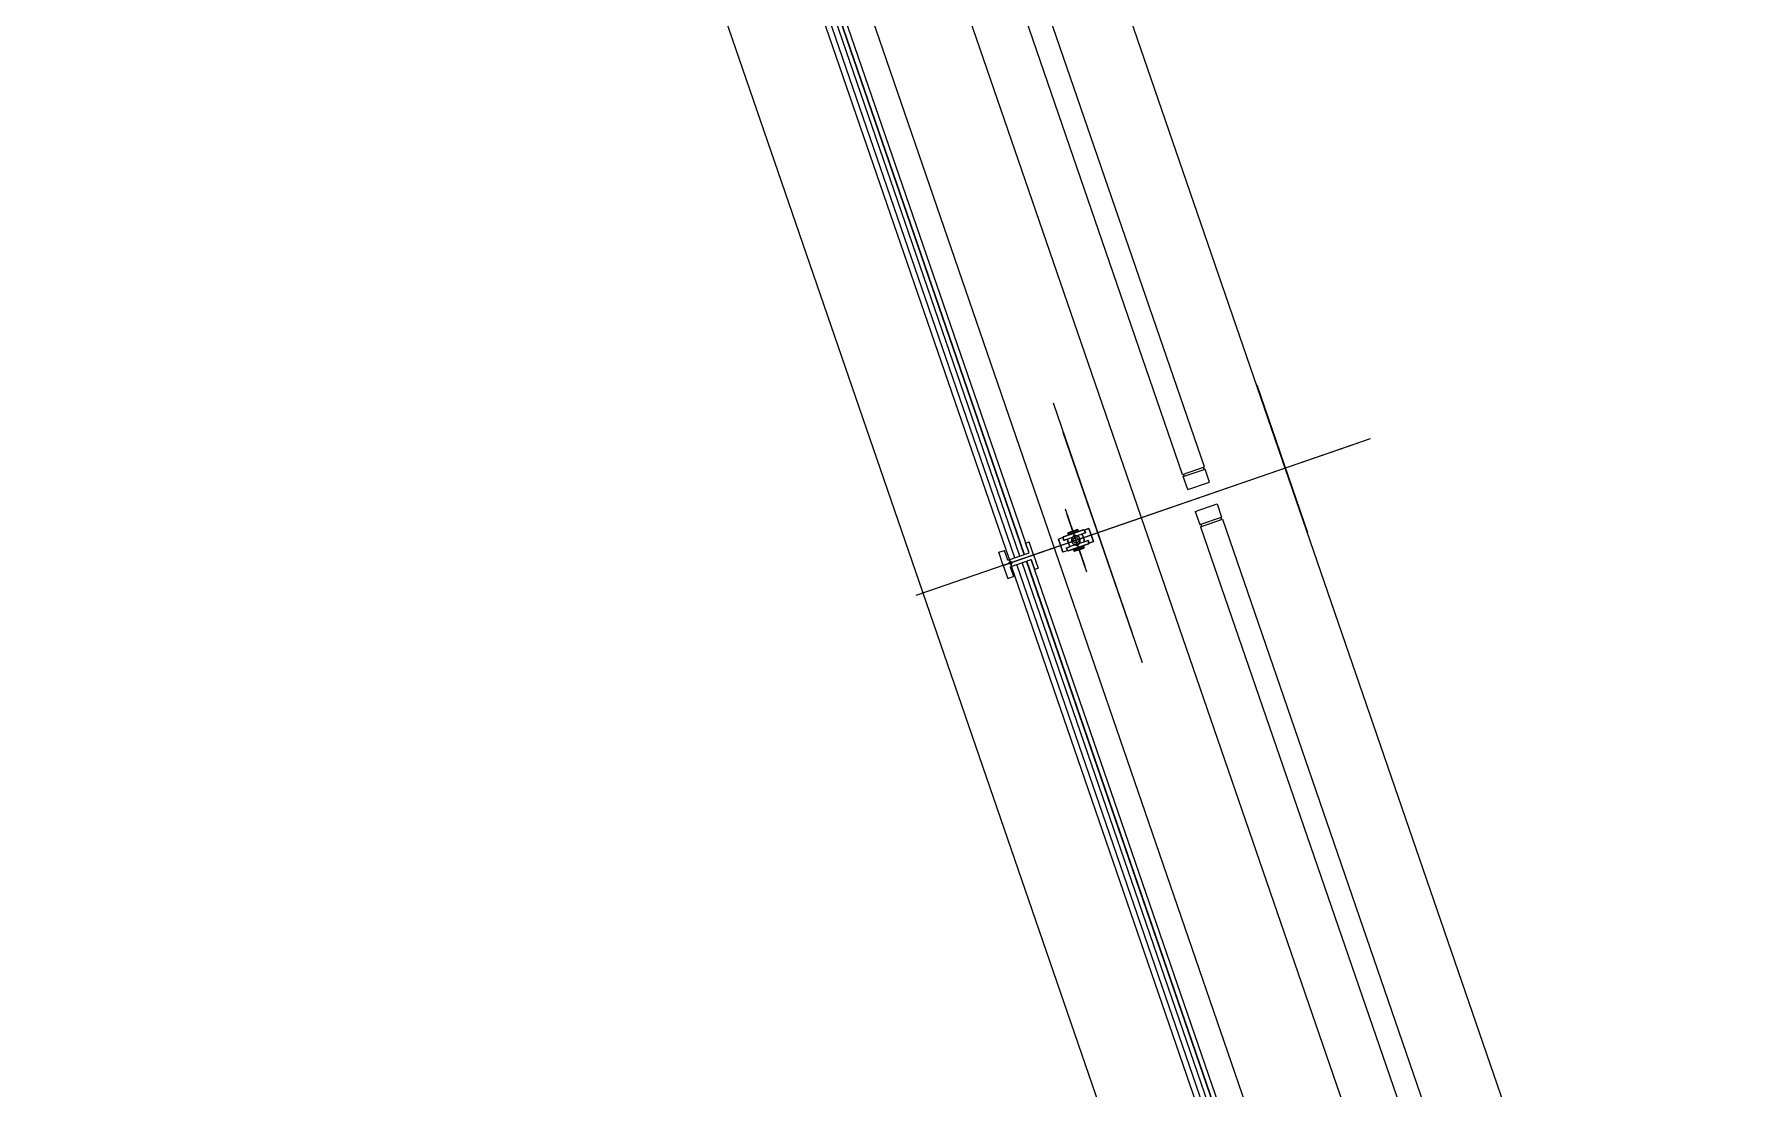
# Model space of a CAD drawing. Extents: x 809434 to 809707, y 818708 to 819364.
# Drawn here: x 809472.167 to 809475.856, y 819246.852 to 819249.137 of the extents above; entities that cross this region are included whole.
import ezdxf

# ---------------------------------------------------------------- set-up
doc = ezdxf.new("R2010")
doc.units = 0
for name, color, linetype in [('MAJ630__', 7, 'Continuous'), ('MAJ640__', 7, 'Continuous'), ('MAJ640__1', 7, 'Continuous'), ('MMH294_S', 7, 'Continuous')]:
    doc.layers.add(name, color=color, linetype=linetype)

msp = doc.modelspace()

# ---------------------------------------------------------------- linework, layer by layer
at = {"layer": 'MAJ630__'}
for p, q in [((809475.0711, 819245.0897), (809472.167, 819253.5238)), ((809473.5921, 819250.9209), (809475.5422, 819245.2573)), ((809474.281, 819247.9985), (809473.3093, 819250.8206)), ((809474.3236, 819248.0132), (809473.3517, 819250.8355)), ((809474.2581, 819248.0144), (809474.2703, 819248.0186)), ((809474.2678, 819247.986), (809474.2581, 819248.0144)), ((809474.2678, 819247.986), (809474.3333, 819248.0086)), ((809474.2678, 819247.986), (809474.3333, 819248.0086)), ((809474.2777, 819247.9973), (809474.2703, 819248.0186)), ((809474.2777, 819247.9973), (809474.3236, 819248.0132)), ((809474.3162, 819248.0344), (809474.3236, 819248.0369)), ((809474.3236, 819248.0132), (809474.3162, 819248.0344)), ((809474.3333, 819248.0086), (809474.3236, 819248.0369)), ((809474.3333, 819248.0086), (809474.3431, 819247.9802)), ((809474.2678, 819247.986), (809474.2776, 819247.9577)), ((809474.2826, 819247.9832), (809474.3284, 819247.999)), ((809474.2826, 819247.9832), (809474.2899, 819247.9619)), ((809475.2577, 819245.1619), (809474.2859, 819247.9843)), ((809475.3003, 819245.1766), (809474.3284, 819247.999)), ((809474.3284, 819247.999), (809474.3358, 819247.9777)), ((809474.3358, 819247.9777), (809474.3431, 819247.9802)), ((809474.2776, 819247.9577), (809474.2899, 819247.9619))]:
    msp.add_line(p, q, dxfattribs=at)
at = {"layer": 'MAJ640__'}
for p, q in [((809473.403, 819250.8558), (809475.3531, 819245.1921)), ((809474.2926, 819248.0025), (809473.3208, 819250.8249)), ((809474.3039, 819248.0064), (809473.3321, 819250.8288)), ((809474.3134, 819248.0096), (809473.3416, 819250.832)), ((809474.3141, 819248.0099), (809473.3423, 819250.8323)), ((809474.3978, 819248.0466), (809474.3874, 819248.043)), ((809474.3978, 819248.0466), (809474.3874, 819248.043)), ((809474.3874, 819248.043), (809474.3971, 819248.0147)), ((809474.3971, 819248.0147), (809474.3874, 819248.043)), ((809474.398, 819248.048), (809474.442, 819248.0632)), ((809474.3994, 819248.0406), (809474.407, 819248.0432)), ((809474.4378, 819248.0538), (809474.407, 819248.0432)), ((809474.4378, 819248.0538), (809474.407, 819248.0432)), ((809474.4296, 819248.0631), (809474.4079, 819248.0557)), ((809474.4079, 819248.0557), (809474.4296, 819248.0631)), ((809474.4085, 819248.0569), (809474.4079, 819248.0557)), ((809474.4085, 819248.0569), (809474.4079, 819248.0557)), ((809474.4079, 819248.0557), (809474.4088, 819248.0528)), ((809474.4088, 819248.0528), (809474.4079, 819248.0557)), ((809474.4085, 819248.0569), (809474.4283, 819248.0638)), ((809474.4283, 819248.0638), (809474.4085, 819248.0569)), ((809474.4306, 819248.0603), (809474.4088, 819248.0528)), ((809474.4088, 819248.0528), (809474.4306, 819248.0603)), ((809474.4107, 819248.0535), (809474.4111, 819248.0525)), ((809474.4112, 819248.0536), (809474.4109, 819248.053)), ((809474.4111, 819248.0525), (809474.4109, 819248.053)), ((809474.4282, 819248.0595), (809474.4289, 819248.0592)), ((809474.4283, 819248.0638), (809474.4296, 819248.0631)), ((809474.4283, 819248.0638), (809474.4296, 819248.0631)), ((809474.4287, 819248.0597), (809474.429, 819248.0587)), ((809474.429, 819248.0587), (809474.4289, 819248.0592)), ((809474.4296, 819248.0631), (809474.4306, 819248.0603)), ((809474.4306, 819248.0603), (809474.4296, 819248.0631)), ((809474.4455, 819248.0565), (809474.4379, 819248.0539)), ((809474.4379, 819248.0539), (809474.4455, 819248.0565)), ((809474.4535, 819248.0658), (809474.4431, 819248.0622)), ((809474.4431, 819248.0622), (809474.4535, 819248.0658)), ((809474.4436, 819248.0373), (809474.4512, 819248.0399)), ((809474.4512, 819248.0399), (809474.4436, 819248.0373)), ((809474.4633, 819248.0375), (809474.4535, 819248.0658)), ((809474.4535, 819248.0658), (809474.4633, 819248.0375)), ((809474.4075, 819248.0183), (809474.3971, 819248.0147)), ((809474.4075, 819248.0183), (809474.3971, 819248.0147)), ((809474.4051, 819248.024), (809474.4127, 819248.0267)), ((809474.4086, 819248.0173), (809474.4526, 819248.0325)), ((809474.4435, 819248.0373), (809474.4127, 819248.0267)), ((809474.4435, 819248.0373), (809474.4127, 819248.0267)), ((809474.4201, 819248.0202), (809474.4418, 819248.0277)), ((809474.4418, 819248.0277), (809474.4201, 819248.0202)), ((809474.4201, 819248.0202), (809474.421, 819248.0174)), ((809474.421, 819248.0174), (809474.4201, 819248.0202)), ((809474.421, 819248.0174), (809474.4428, 819248.0249)), ((809474.4428, 819248.0249), (809474.421, 819248.0174)), ((809474.4223, 819248.0167), (809474.421, 819248.0174)), ((809474.4223, 819248.0167), (809474.421, 819248.0174)), ((809474.422, 819248.0209), (809474.4216, 819248.0218)), ((809474.4216, 819248.0218), (809474.4218, 819248.0213)), ((809474.4224, 819248.021), (809474.4218, 819248.0213)), ((809474.4422, 819248.0236), (809474.4223, 819248.0167)), ((809474.4223, 819248.0167), (809474.4422, 819248.0236)), ((809474.4395, 819248.0269), (809474.4398, 819248.0275)), ((809474.4399, 819248.027), (809474.4396, 819248.028)), ((809474.4396, 819248.028), (809474.4398, 819248.0275)), ((809474.4418, 819248.0277), (809474.4428, 819248.0249)), ((809474.4428, 819248.0249), (809474.4418, 819248.0277)), ((809474.4422, 819248.0236), (809474.4428, 819248.0249)), ((809474.4422, 819248.0236), (809474.4428, 819248.0249)), ((809474.4529, 819248.0339), (809474.4633, 819248.0375)), ((809474.4633, 819248.0375), (809474.4529, 819248.0339)), ((809475.2693, 819245.1659), (809474.2975, 819247.9883)), ((809475.2806, 819245.1698), (809474.3088, 819247.9922)), ((809475.2901, 819245.1731), (809474.3183, 819247.9955)), ((809475.2908, 819245.1733), (809474.319, 819247.9957))]:
    msp.add_line(p, q, dxfattribs=at)
for points in [[(809474.442, 819248.0632), (809474.398, 819248.048)], [(809474.4526, 819248.0325), (809474.4086, 819248.0173)]]:
    msp.add_lwpolyline(points, dxfattribs=at)
msp.add_circle((809474.4253, 819248.0403), 0.006, dxfattribs=at)
msp.add_circle((809474.4253, 819248.0403), 0.006, dxfattribs=at)
for radius, start, end in [(0.0095, 145.1826, 252.8174), (0.0095, 145.1826, 252.8174), (0.0109, 101.1265, 116.8735), (0.0109, 101.1265, 116.8735), (0.0095, 326.6949, 71.3051), (0.0095, 326.6949, 71.3051), (0.0109, 281.1265, 296.8735), (0.0109, 281.1265, 296.8735)]:
    msp.add_arc((809474.4253, 819248.0403), radius, start, end, dxfattribs=at)
for points, degree in [([(809474.398, 819248.048), (809474.398, 819248.048), (809474.398, 819248.048), (809474.3979, 819248.048), (809474.3979, 819248.0479), (809474.3979, 819248.0479), (809474.3979, 819248.0478), (809474.3978, 819248.0478), (809474.3978, 819248.0477), (809474.3978, 819248.0477), (809474.3978, 819248.0476), (809474.3978, 819248.0476), (809474.3978, 819248.0475), (809474.3978, 819248.0474), (809474.3978, 819248.0474), (809474.3978, 819248.0473)], 3), ([(809474.3978, 819248.0473), (809474.3978, 819248.0474), (809474.3978, 819248.0474), (809474.3978, 819248.0475), (809474.3978, 819248.0476), (809474.3978, 819248.0477), (809474.3978, 819248.0477), (809474.3978, 819248.0478), (809474.3978, 819248.0478), (809474.3979, 819248.0479), (809474.3979, 819248.0479), (809474.3979, 819248.0479), (809474.3979, 819248.048), (809474.398, 819248.048), (809474.398, 819248.048), (809474.398, 819248.048)], 3), ([(809474.3978, 819248.0473), (809474.3978, 819248.0467), (809474.3978, 819248.0461), (809474.3979, 819248.0449), (809474.3979, 819248.0443), (809474.3981, 819248.0432), (809474.3982, 819248.0427), (809474.3984, 819248.0418), (809474.3985, 819248.0415), (809474.3986, 819248.0412)], 3), ([(809474.3986, 819248.0412), (809474.3985, 819248.0415), (809474.3984, 819248.0418), (809474.3982, 819248.0427), (809474.3981, 819248.0432), (809474.3979, 819248.0443), (809474.3979, 819248.0449), (809474.3978, 819248.0461), (809474.3978, 819248.0467), (809474.3978, 819248.0473)], 3), ([(809474.3986, 819248.0412), (809474.3986, 819248.0411), (809474.3986, 819248.0411), (809474.3986, 819248.0411), (809474.3986, 819248.041), (809474.3986, 819248.041), (809474.3986, 819248.041), (809474.3987, 819248.041)], 3), ([(809474.3987, 819248.041), (809474.3986, 819248.041), (809474.3986, 819248.041), (809474.3986, 819248.041), (809474.3986, 819248.0411), (809474.3986, 819248.0411), (809474.3986, 819248.0411), (809474.3986, 819248.0412)], 3), ([(809474.3987, 819248.041), (809474.3987, 819248.0409), (809474.3987, 819248.0409), (809474.3987, 819248.0408), (809474.3988, 819248.0407), (809474.3989, 819248.0406), (809474.399, 819248.0406), (809474.3991, 819248.0406), (809474.3992, 819248.0406), (809474.3993, 819248.0406), (809474.3994, 819248.0406), (809474.3994, 819248.0406), (809474.3994, 819248.0406), (809474.3994, 819248.0406)], 3), ([(809474.3994, 819248.0406), (809474.3994, 819248.0406), (809474.3994, 819248.0406), (809474.3994, 819248.0406), (809474.3993, 819248.0406), (809474.3993, 819248.0406), (809474.3992, 819248.0406), (809474.3991, 819248.0406), (809474.399, 819248.0406), (809474.3989, 819248.0407), (809474.3988, 819248.0407), (809474.3987, 819248.0408), (809474.3987, 819248.0409), (809474.3987, 819248.041)], 3), ([(809474.3994, 819248.0406), (809474.4001, 819248.0408), (809474.4007, 819248.041), (809474.4023, 819248.0416), (809474.4032, 819248.0419), (809474.4048, 819248.0424), (809474.4054, 819248.0426), (809474.4063, 819248.043), (809474.4067, 819248.0431), (809474.407, 819248.0432)], 3), ([(809474.3994, 819248.0406), (809474.4003, 819248.0409), (809474.4012, 819248.0412), (809474.4021, 819248.0415), (809474.4033, 819248.0419), (809474.4046, 819248.0424), (809474.4059, 819248.0428), (809474.4063, 819248.0429), (809474.4066, 819248.0431), (809474.407, 819248.0432)], 3), ([(809474.4127, 819248.0267), (809474.4127, 819248.0267), (809474.4127, 819248.0267), (809474.4127, 819248.0268), (809474.4126, 819248.027), (809474.4123, 819248.0276), (809474.4121, 819248.0279), (809474.4115, 819248.029), (809474.411, 819248.0299), (809474.4099, 819248.032), (809474.4094, 819248.0331), (809474.4086, 819248.0354), (809474.4083, 819248.0365), (809474.4078, 819248.0388), (809474.4076, 819248.0398), (809474.4074, 819248.0413), (809474.4073, 819248.0419), (809474.4072, 819248.0426), (809474.4071, 819248.0428), (809474.4071, 819248.0431), (809474.407, 819248.0432), (809474.407, 819248.0432)], 3), ([(809474.407, 819248.0432), (809474.407, 819248.0432), (809474.407, 819248.0432), (809474.4071, 819248.043), (809474.4071, 819248.0428), (809474.4073, 819248.0423), (809474.4073, 819248.0419), (809474.4075, 819248.0406), (809474.4076, 819248.0396), (809474.4081, 819248.0373), (809474.4084, 819248.0361), (809474.4092, 819248.0338), (809474.4096, 819248.0327), (809474.4106, 819248.0306), (809474.4111, 819248.0297), (809474.4119, 819248.0284), (809474.4121, 819248.0279), (809474.4125, 819248.0273), (809474.4126, 819248.027), (809474.4127, 819248.0268), (809474.4127, 819248.0267), (809474.4127, 819248.0267)], 3), ([(809474.4174, 819248.0455), (809474.4175, 819248.0456), (809474.4176, 819248.0458), (809474.4179, 819248.0462), (809474.418, 819248.0464), (809474.4181, 819248.0466), (809474.4182, 819248.0467), (809474.4182, 819248.0467), (809474.4182, 819248.0468), (809474.4182, 819248.0468)], 3), ([(809474.4182, 819248.0468), (809474.4182, 819248.0468), (809474.4182, 819248.0467), (809474.4182, 819248.0467), (809474.4181, 819248.0466), (809474.418, 819248.0464), (809474.4179, 819248.0462), (809474.4176, 819248.0458), (809474.4175, 819248.0456), (809474.4174, 819248.0455)], 3), ([(809474.4182, 819248.0468), (809474.4192, 819248.0483), (809474.4204, 819248.05)], 2), ([(809474.4204, 819248.05), (809474.4192, 819248.0483), (809474.4182, 819248.0468)], 2), ([(809474.4232, 819248.051), (809474.4252, 819248.0503), (809474.4269, 819248.0498)], 2), ([(809474.4269, 819248.0498), (809474.4252, 819248.0503), (809474.4232, 819248.051)], 2), ([(809474.4269, 819248.0498), (809474.4269, 819248.0497), (809474.4269, 819248.0497), (809474.427, 819248.0497), (809474.4271, 819248.0497), (809474.4274, 819248.0496), (809474.4276, 819248.0495), (809474.428, 819248.0494), (809474.4282, 819248.0493), (809474.4284, 819248.0493)], 3), ([(809474.4284, 819248.0493), (809474.4282, 819248.0493), (809474.428, 819248.0494), (809474.4276, 819248.0495), (809474.4274, 819248.0496), (809474.4271, 819248.0497), (809474.427, 819248.0497), (809474.4269, 819248.0497), (809474.4269, 819248.0497), (809474.4269, 819248.0498)], 3), ([(809474.4379, 819248.0539), (809474.4379, 819248.0538), (809474.4378, 819248.0538), (809474.4378, 819248.0538)], 2), ([(809474.4378, 819248.0538), (809474.4378, 819248.0538), (809474.4379, 819248.0538), (809474.4379, 819248.0539)], 2), ([(809474.4378, 819248.0538), (809474.4378, 819248.0538), (809474.4379, 819248.0538), (809474.4379, 819248.0539)], 2), ([(809474.4379, 819248.0539), (809474.438, 819248.0538), (809474.438, 819248.0538), (809474.438, 819248.0537), (809474.4381, 819248.0535), (809474.4383, 819248.0529), (809474.4385, 819248.0526), (809474.4392, 819248.0515), (809474.4397, 819248.0506), (809474.4407, 819248.0486), (809474.4412, 819248.0474), (809474.442, 819248.0451), (809474.4424, 819248.044), (809474.4429, 819248.0417), (809474.443, 819248.0407), (809474.4433, 819248.0392), (809474.4433, 819248.0386), (809474.4435, 819248.0379), (809474.4435, 819248.0377), (809474.4436, 819248.0374), (809474.4436, 819248.0374), (809474.4436, 819248.0373)], 3), ([(809474.4436, 819248.0373), (809474.4436, 819248.0373), (809474.4436, 819248.0373), (809474.4436, 819248.0375), (809474.4435, 819248.0377), (809474.4434, 819248.0383), (809474.4433, 819248.0387), (809474.4431, 819248.0399), (809474.443, 819248.0409), (809474.4426, 819248.0432), (809474.4423, 819248.0444), (809474.4415, 819248.0467), (809474.4411, 819248.0478), (809474.4401, 819248.0499), (809474.4395, 819248.0508), (809474.4388, 819248.0521), (809474.4385, 819248.0526), (809474.4382, 819248.0533), (809474.4381, 819248.0535), (809474.438, 819248.0537), (809474.438, 819248.0538), (809474.4379, 819248.0539)], 3), ([(809474.442, 819248.0632), (809474.4421, 819248.0632), (809474.4421, 819248.0632), (809474.4422, 819248.0632), (809474.4422, 819248.0632), (809474.4423, 819248.0631), (809474.4423, 819248.0631), (809474.4424, 819248.0631), (809474.4424, 819248.0631), (809474.4425, 819248.063), (809474.4425, 819248.063), (809474.4425, 819248.063), (809474.4426, 819248.0629), (809474.4426, 819248.0629), (809474.4427, 819248.0628), (809474.4427, 819248.0628)], 3), ([(809474.4427, 819248.0628), (809474.4427, 819248.0628), (809474.4426, 819248.0629), (809474.4426, 819248.063), (809474.4425, 819248.063), (809474.4425, 819248.063), (809474.4424, 819248.0631), (809474.4424, 819248.0631), (809474.4423, 819248.0631), (809474.4423, 819248.0631), (809474.4423, 819248.0632), (809474.4422, 819248.0632), (809474.4422, 819248.0632), (809474.4421, 819248.0632), (809474.4421, 819248.0632), (809474.442, 819248.0632)], 3), ([(809474.4458, 819248.0574), (809474.4457, 819248.0577), (809474.4456, 819248.0581), (809474.4452, 819248.0589), (809474.445, 819248.0594), (809474.4444, 819248.0603), (809474.4441, 819248.0608), (809474.4434, 819248.0618), (809474.4431, 819248.0623), (809474.4427, 819248.0628)], 3), ([(809474.4427, 819248.0628), (809474.4431, 819248.0623), (809474.4434, 819248.0618), (809474.4441, 819248.0608), (809474.4444, 819248.0603), (809474.445, 819248.0594), (809474.4452, 819248.0589), (809474.4456, 819248.0581), (809474.4457, 819248.0577), (809474.4458, 819248.0574)], 3), ([(809474.4455, 819248.0565), (809474.4455, 819248.0565), (809474.4455, 819248.0565), (809474.4456, 819248.0565), (809474.4456, 819248.0565), (809474.4457, 819248.0565), (809474.4457, 819248.0566), (809474.4458, 819248.0566), (809474.4459, 819248.0567), (809474.4459, 819248.0569), (809474.4459, 819248.0569), (809474.4459, 819248.0571), (809474.4459, 819248.0572), (809474.4459, 819248.0572)], 3), ([(809474.4459, 819248.0572), (809474.4459, 819248.0572), (809474.4459, 819248.0572), (809474.4459, 819248.0571), (809474.4459, 819248.057), (809474.4459, 819248.0568), (809474.4459, 819248.0568), (809474.4458, 819248.0566), (809474.4458, 819248.0566), (809474.4457, 819248.0565), (809474.4456, 819248.0565), (809474.4455, 819248.0565), (809474.4455, 819248.0565), (809474.4455, 819248.0565)], 3), ([(809474.4458, 819248.0574), (809474.4458, 819248.0574), (809474.4459, 819248.0574), (809474.4459, 819248.0573), (809474.4459, 819248.0573), (809474.4459, 819248.0573), (809474.4459, 819248.0572), (809474.4459, 819248.0572)], 3), ([(809474.4459, 819248.0572), (809474.4459, 819248.0573), (809474.4459, 819248.0573), (809474.4459, 819248.0573), (809474.4459, 819248.0573), (809474.4459, 819248.0574), (809474.4458, 819248.0574), (809474.4458, 819248.0574)], 3), ([(809474.452, 819248.0396), (809474.452, 819248.0396), (809474.452, 819248.0396), (809474.4519, 819248.0397), (809474.4519, 819248.0398), (809474.4518, 819248.0399), (809474.4517, 819248.0399), (809474.4516, 819248.0399), (809474.4515, 819248.04), (809474.4514, 819248.04), (809474.4513, 819248.0399), (809474.4512, 819248.0399), (809474.4512, 819248.0399), (809474.4512, 819248.0399)], 3), ([(809474.4512, 819248.0399), (809474.4512, 819248.0399), (809474.4512, 819248.0399), (809474.4513, 819248.0399), (809474.4513, 819248.0399), (809474.4514, 819248.04), (809474.4514, 819248.04), (809474.4516, 819248.0399), (809474.4516, 819248.0399), (809474.4518, 819248.0399), (809474.4518, 819248.0398), (809474.4519, 819248.0397), (809474.452, 819248.0396), (809474.452, 819248.0396)], 3), ([(809474.452, 819248.0396), (809474.452, 819248.0395), (809474.452, 819248.0395), (809474.452, 819248.0395), (809474.452, 819248.0395), (809474.452, 819248.0394), (809474.4521, 819248.0394), (809474.4521, 819248.0394)], 3), ([(809474.4521, 819248.0394), (809474.4521, 819248.0394), (809474.452, 819248.0394), (809474.452, 819248.0395), (809474.452, 819248.0395), (809474.452, 819248.0395), (809474.452, 819248.0395), (809474.452, 819248.0396)], 3), ([(809474.4529, 819248.0332), (809474.4529, 819248.0338), (809474.4529, 819248.0344), (809474.4528, 819248.0356), (809474.4527, 819248.0362), (809474.4526, 819248.0373), (809474.4525, 819248.0378), (809474.4523, 819248.0387), (809474.4522, 819248.039), (809474.4521, 819248.0394)], 3), ([(809474.4521, 819248.0394), (809474.4522, 819248.039), (809474.4523, 819248.0387), (809474.4525, 819248.0378), (809474.4526, 819248.0373), (809474.4527, 819248.0362), (809474.4528, 819248.0356), (809474.4529, 819248.0344), (809474.4529, 819248.0338), (809474.4529, 819248.0332)], 3), ([(809474.4051, 819248.024), (809474.4051, 819248.024), (809474.4051, 819248.024), (809474.4051, 819248.024), (809474.405, 819248.024), (809474.405, 819248.024), (809474.4049, 819248.0239), (809474.4048, 819248.0239), (809474.4048, 819248.0238), (809474.4047, 819248.0237), (809474.4047, 819248.0236), (809474.4047, 819248.0234), (809474.4047, 819248.0234), (809474.4047, 819248.0233)], 3), ([(809474.4047, 819248.0233), (809474.4047, 819248.0233), (809474.4047, 819248.0233), (809474.4047, 819248.0234), (809474.4047, 819248.0235), (809474.4047, 819248.0237), (809474.4048, 819248.0237), (809474.4049, 819248.0239), (809474.4049, 819248.0239), (809474.405, 819248.024), (809474.4051, 819248.024), (809474.4051, 819248.024), (809474.4051, 819248.024), (809474.4051, 819248.024)], 3), ([(809474.4048, 819248.0231), (809474.4048, 819248.0231), (809474.4048, 819248.0231), (809474.4048, 819248.0232), (809474.4048, 819248.0232), (809474.4048, 819248.0232), (809474.4047, 819248.0233), (809474.4047, 819248.0233)], 3), ([(809474.4047, 819248.0233), (809474.4047, 819248.0233), (809474.4048, 819248.0232), (809474.4048, 819248.0232), (809474.4048, 819248.0232), (809474.4048, 819248.0231), (809474.4048, 819248.0231), (809474.4048, 819248.0231)], 3), ([(809474.4048, 819248.0231), (809474.4049, 819248.0228), (809474.4051, 819248.0224), (809474.4055, 819248.0216), (809474.4057, 819248.0212), (809474.4063, 819248.0202), (809474.4066, 819248.0197), (809474.4072, 819248.0187), (809474.4076, 819248.0182), (809474.408, 819248.0177)], 3), ([(809474.408, 819248.0177), (809474.4076, 819248.0182), (809474.4072, 819248.0187), (809474.4066, 819248.0197), (809474.4063, 819248.0202), (809474.4057, 819248.0212), (809474.4055, 819248.0216), (809474.4051, 819248.0224), (809474.4049, 819248.0228), (809474.4048, 819248.0231)], 3), ([(809474.4051, 819248.024), (809474.4058, 819248.0243), (809474.4064, 819248.0245), (809474.408, 819248.025), (809474.4089, 819248.0254), (809474.4105, 819248.0259), (809474.4111, 819248.0261), (809474.412, 819248.0264), (809474.4124, 819248.0265), (809474.4127, 819248.0267)], 3), ([(809474.4051, 819248.024), (809474.406, 819248.0243), (809474.4069, 819248.0246), (809474.4078, 819248.025), (809474.409, 819248.0254), (809474.4103, 819248.0258), (809474.4116, 819248.0263), (809474.412, 819248.0264), (809474.4123, 819248.0265), (809474.4127, 819248.0267)], 3), ([(809474.408, 819248.0177), (809474.408, 819248.0177), (809474.408, 819248.0176), (809474.4081, 819248.0176), (809474.4081, 819248.0175), (809474.4082, 819248.0175), (809474.4082, 819248.0175), (809474.4083, 819248.0174), (809474.4083, 819248.0174), (809474.4084, 819248.0174), (809474.4084, 819248.0174), (809474.4085, 819248.0173), (809474.4085, 819248.0173), (809474.4086, 819248.0173), (809474.4086, 819248.0173), (809474.4086, 819248.0173)], 3), ([(809474.4086, 819248.0173), (809474.4086, 819248.0173), (809474.4086, 819248.0173), (809474.4085, 819248.0173), (809474.4084, 819248.0173), (809474.4084, 819248.0174), (809474.4083, 819248.0174), (809474.4083, 819248.0174), (809474.4083, 819248.0174), (809474.4082, 819248.0175), (809474.4082, 819248.0175), (809474.4081, 819248.0175), (809474.4081, 819248.0176), (809474.408, 819248.0176), (809474.408, 819248.0177), (809474.408, 819248.0177)], 3), ([(809474.4238, 819248.0308), (809474.4237, 819248.0308), (809474.4237, 819248.0308), (809474.4236, 819248.0308), (809474.4235, 819248.0308), (809474.4233, 819248.0309), (809474.4231, 819248.031), (809474.4227, 819248.0311), (809474.4225, 819248.0312), (809474.4223, 819248.0313)], 3), ([(809474.4223, 819248.0313), (809474.4225, 819248.0312), (809474.4227, 819248.0311), (809474.4231, 819248.031), (809474.4233, 819248.0309), (809474.4235, 819248.0308), (809474.4236, 819248.0308), (809474.4237, 819248.0308), (809474.4237, 819248.0308), (809474.4238, 819248.0308)], 3), ([(809474.4274, 819248.0295), (809474.4255, 819248.0302), (809474.4238, 819248.0308)], 2), ([(809474.4238, 819248.0308), (809474.4255, 819248.0302), (809474.4274, 819248.0295)], 2), ([(809474.4324, 819248.0337), (809474.4314, 819248.0322), (809474.4303, 819248.0305)], 2), ([(809474.4303, 819248.0305), (809474.4314, 819248.0322), (809474.4324, 819248.0337)], 2), ([(809474.4333, 819248.035), (809474.4332, 819248.0349), (809474.433, 819248.0347), (809474.4328, 819248.0343), (809474.4327, 819248.0342), (809474.4325, 819248.0339), (809474.4325, 819248.0339), (809474.4324, 819248.0338), (809474.4324, 819248.0338), (809474.4324, 819248.0337)], 3), ([(809474.4324, 819248.0337), (809474.4324, 819248.0338), (809474.4324, 819248.0338), (809474.4325, 819248.0339), (809474.4325, 819248.0339), (809474.4327, 819248.0342), (809474.4328, 819248.0343), (809474.433, 819248.0347), (809474.4332, 819248.0349), (809474.4333, 819248.035)], 3), ([(809474.4435, 819248.0373), (809474.4435, 819248.0373), (809474.4436, 819248.0373), (809474.4436, 819248.0373)], 2), ([(809474.4435, 819248.0373), (809474.4435, 819248.0373), (809474.4436, 819248.0373), (809474.4436, 819248.0373)], 2), ([(809474.4436, 819248.0373), (809474.4436, 819248.0373), (809474.4435, 819248.0373), (809474.4435, 819248.0373)], 2), ([(809474.4526, 819248.0325), (809474.4526, 819248.0325), (809474.4527, 819248.0325), (809474.4527, 819248.0326), (809474.4527, 819248.0326), (809474.4528, 819248.0327), (809474.4528, 819248.0327), (809474.4528, 819248.0328), (809474.4528, 819248.0328), (809474.4529, 819248.0329), (809474.4529, 819248.0329), (809474.4529, 819248.033), (809474.4529, 819248.033), (809474.4529, 819248.0331), (809474.4529, 819248.0332), (809474.4529, 819248.0332)], 3), ([(809474.4529, 819248.0332), (809474.4529, 819248.0331), (809474.4529, 819248.0331), (809474.4529, 819248.033), (809474.4529, 819248.0329), (809474.4529, 819248.0328), (809474.4528, 819248.0328), (809474.4528, 819248.0328), (809474.4528, 819248.0327), (809474.4528, 819248.0327), (809474.4528, 819248.0326), (809474.4527, 819248.0326), (809474.4527, 819248.0325), (809474.4527, 819248.0325), (809474.4526, 819248.0325), (809474.4526, 819248.0325)], 3)]:
    msp.add_open_spline(points, degree=degree, dxfattribs=at)
at = {"layer": 'MAJ640__1'}
for p, q in [((809475.8558, 819245.36), (809473.9024, 819251.0331)), ((809474.817, 819248.3769), (809474.9271, 819248.0573)), ((809474.3757, 819248.3379), (809474.5474, 819247.8393)), ((809474.5695, 819247.7752), (809474.3978, 819248.2738)), ((809475.0361, 819248.2506), (809474.0779, 819247.9206)), ((809474.4017, 819248.1089), (809474.4445, 819247.9847)), ((809474.449, 819247.9716), (809474.4062, 819248.0959)), ((809474.281, 819247.9985), (809474.2859, 819247.9843)), ((809474.2859, 819247.9843), (809474.281, 819247.9985))]:
    msp.add_line(p, q, dxfattribs=at)
msp.add_lwpolyline([(809475.0633, 819248.2599), (809474.3057, 819247.999)], dxfattribs=at)
msp.add_circle((809474.2835, 819247.9914), 0.003, dxfattribs=at)
msp.add_circle((809474.2835, 819247.9914), 0.003, dxfattribs=at)
at = {"layer": 'MMH294_S'}
for p, q in [((809474.6563, 819248.1833), (809474.194, 819249.5259)), ((809474.7036, 819248.1995), (809474.2413, 819249.5422)), ((809474.6563, 819248.1833), (809474.7036, 819248.1995)), ((809474.658, 819248.1785), (809474.7052, 819248.1948)), ((809474.7034, 819248.1942), (809474.7017, 819248.1989)), ((809474.715, 819248.1664), (809474.7052, 819248.1948)), ((809474.6677, 819248.1502), (809474.658, 819248.1785)), ((809474.6599, 819248.1792), (809474.6582, 819248.1839)), ((809474.6677, 819248.1502), (809474.715, 819248.1664)), ((809474.684, 819248.1029), (809474.7313, 819248.1192)), ((809474.7313, 819248.1192), (809474.7411, 819248.0908)), ((809474.684, 819248.1029), (809474.6938, 819248.0745)), ((809474.6938, 819248.0745), (809474.7411, 819248.0908)), ((809474.6954, 819248.0698), (809474.7427, 819248.0861)), ((809474.6957, 819248.0752), (809474.6973, 819248.0704)), ((809474.7392, 819248.0902), (809474.7408, 819248.0854)), ((809474.7427, 819248.0861), (809475.205, 819246.7434)), ((809474.6954, 819248.0698), (809475.1577, 819246.7272))]:
    msp.add_line(p, q, dxfattribs=at)

doc.saveas('drawing.dxf')
